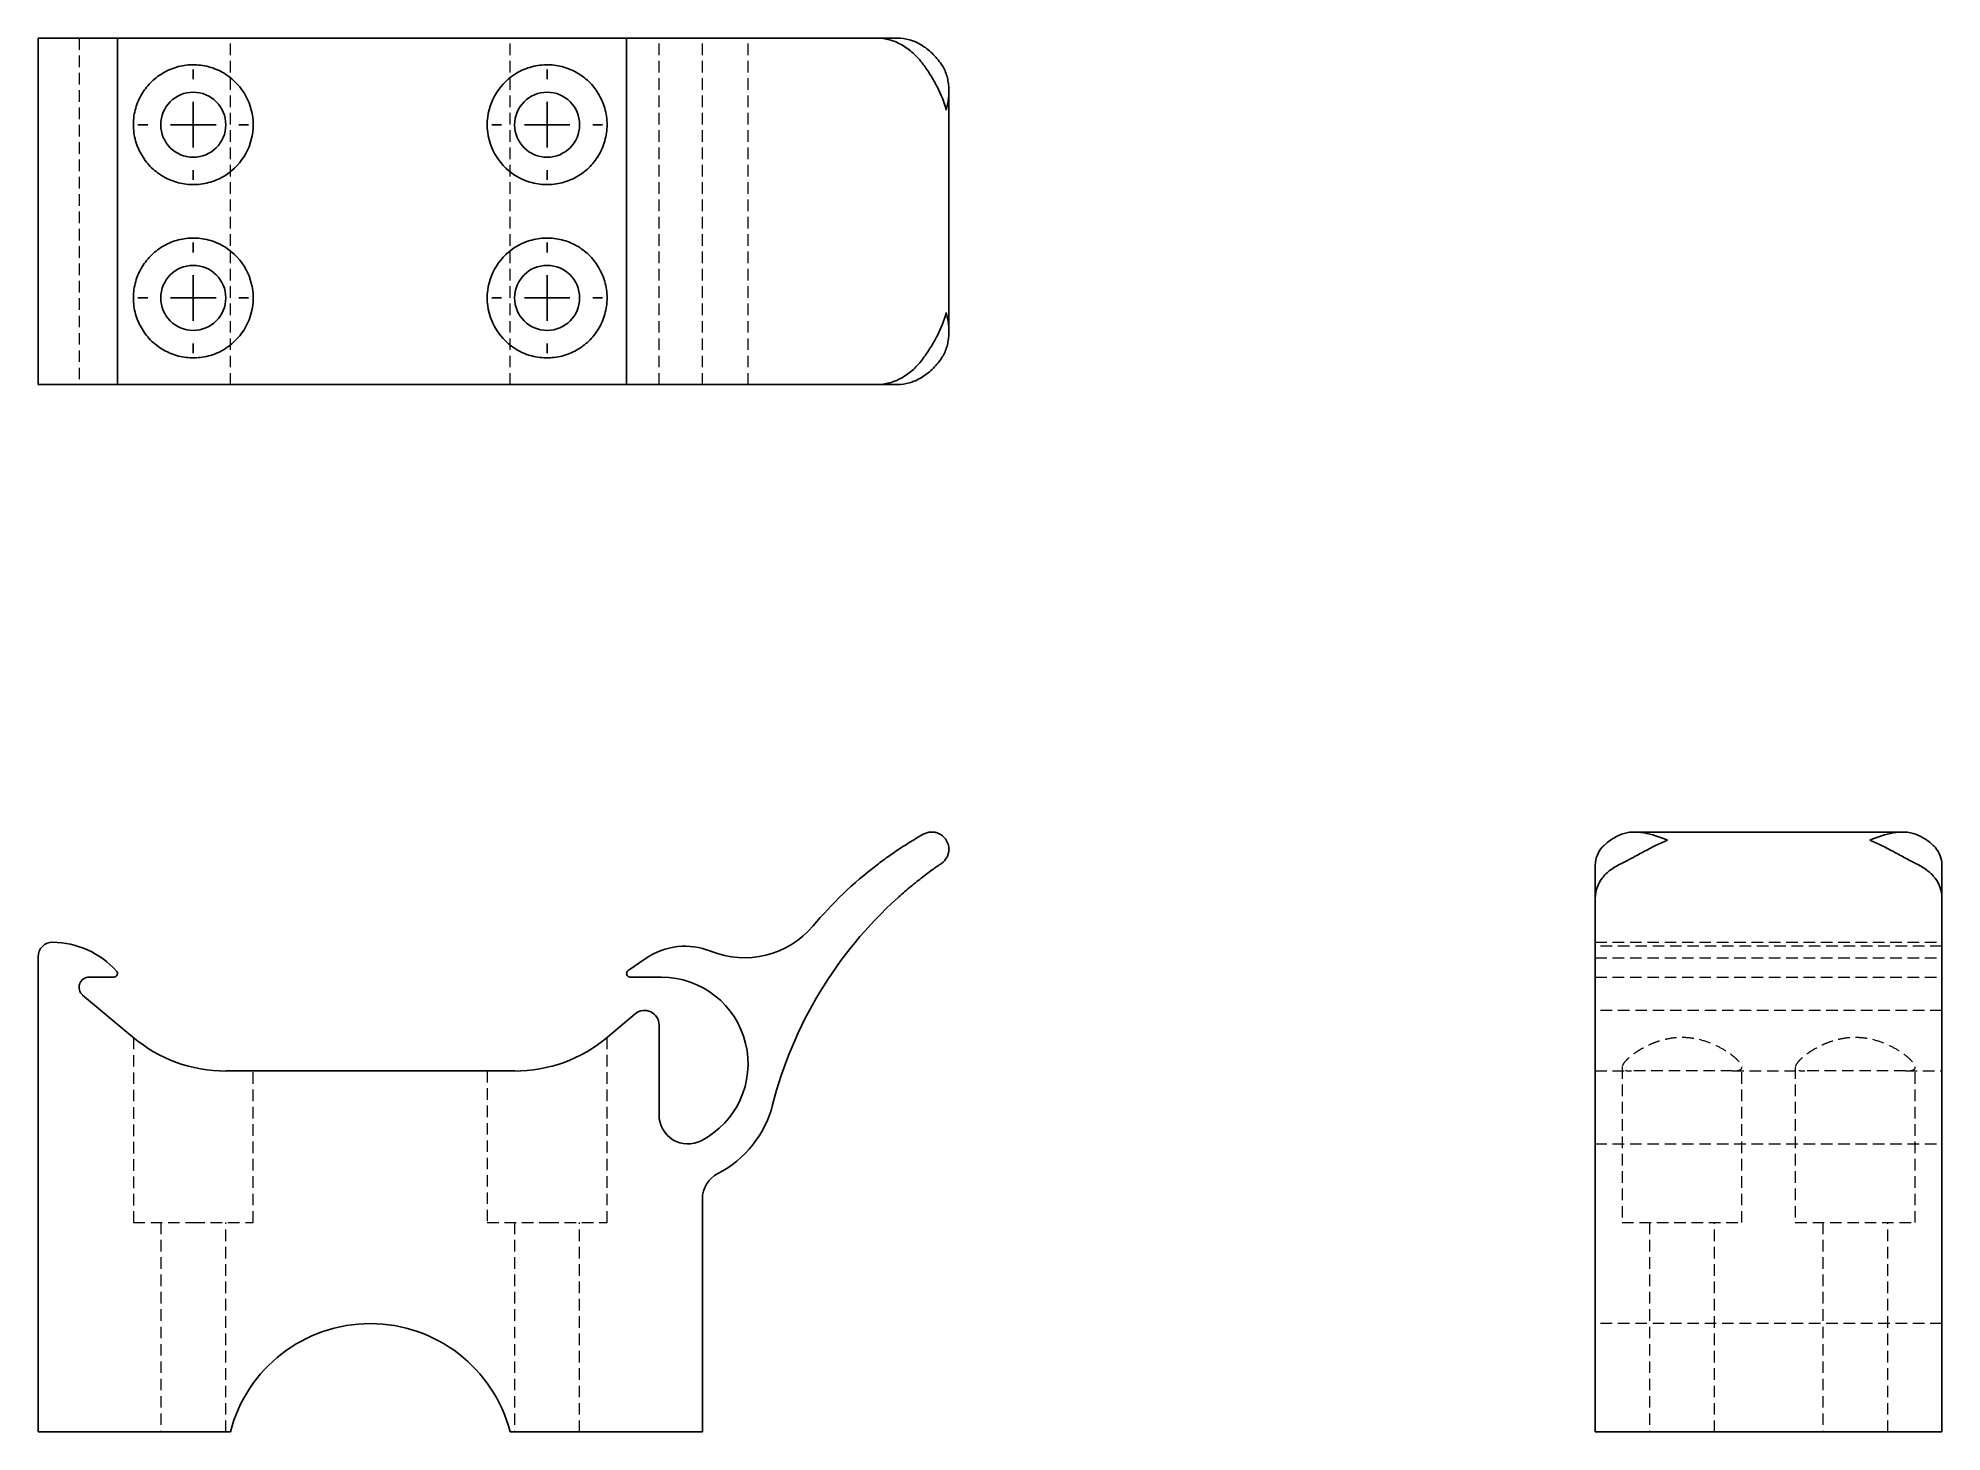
# Model space of a CAD drawing. Header units: millimetres. Extents: x 33 to 242, y 24 to 177.
import ezdxf

# ---------------------------------------------------------------- set-up
doc = ezdxf.new("R2010")
doc.units = ezdxf.units.MM
doc.linetypes.add('HIDDEN', pattern=[1.905, 1.27, -0.635])
doc.layers.add('10', color=7, linetype='Continuous')

# ---------------------------------------------------------------- blocks, each defined once
blk = doc.blocks.new('SW_CENTERMARKSYMBOL_0')
at = {"layer": '10', "color": 0}
for p, q in [((0, 5), (0, 6.07)), ((0, 0), (0, 2.5)), ((-5, 0), (-6.07, 0)), ((0, 0), (-2.5, 0)), ((0, 0), (0, -2.5)), ((0, 0), (2.5, 0)), ((5, 0), (6.07, 0)), ((0, -5), (0, -6.07))]:
    blk.add_line(p, q, dxfattribs=at)
blk = doc.blocks.new('SW_CENTERMARKSYMBOL_1')
at = {"layer": '10', "color": 0}
for p, q in [((0, 5), (0, 6.07)), ((0, 0), (0, 2.5)), ((-5, 0), (-6.07, 0)), ((0, 0), (-2.5, 0)), ((0, 0), (0, -2.5)), ((0, 0), (2.5, 0)), ((5, 0), (6.07, 0)), ((0, -5), (0, -6.07))]:
    blk.add_line(p, q, dxfattribs=at)
blk = doc.blocks.new('SW_CENTERMARKSYMBOL_2')
at = {"layer": '10', "color": 0}
for p, q in [((0, 5), (0, 6.07)), ((0, 0), (0, 2.5)), ((-5, 0), (-6.07, 0)), ((0, 0), (-2.5, 0)), ((0, 0), (0, -2.5)), ((0, 0), (2.5, 0)), ((5, 0), (6.07, 0)), ((0, -5), (0, -6.07))]:
    blk.add_line(p, q, dxfattribs=at)
blk = doc.blocks.new('SW_CENTERMARKSYMBOL_3')
at = {"layer": '10', "color": 0}
for p, q in [((0, 5), (0, 6.07)), ((0, 0), (0, 2.5)), ((-5, 0), (-6.07, 0)), ((0, 0), (-2.5, 0)), ((0, 0), (0, -2.5)), ((0, 0), (2.5, 0)), ((5, 0), (6.07, 0)), ((0, -5), (0, -6.07))]:
    blk.add_line(p, q, dxfattribs=at)

msp = doc.modelspace()

# ---------------------------------------------------------------- linework, layer by layer
at = {"color": 7, "linetype": 'Continuous', "lineweight": 25}
for p, q in [((33, 138.97), (33, 177.02)), ((34.6, 177.02), (33, 177.02)), ((41.62, 177.02), (34.6, 177.02)), ((41.72, 177.02), (41.62, 177.02)), ((41.72, 138.97), (41.72, 177.02)), ((41.72, 177.02), (43.42, 177.02)), ((43.42, 177.02), (53.61, 177.02)), ((53.61, 177.02), (85.32, 177.02)), ((95.51, 177.02), (85.32, 177.02)), ((97.61, 177.02), (95.51, 177.02)), ((97.61, 177.02), (97.61, 138.97)), ((97.61, 177.02), (97.78, 177.02)), ((97.78, 177.02), (99.75, 177.02)), ((99.75, 177.02), (106.84, 177.02)), ((106.84, 177.02), (118.09, 177.02)), ((118.09, 177.02), (125.08, 177.02)), ((125.08, 177.02), (127.35, 177.02)), ((133, 144.79), (133, 171.2)), ((34.6, 138.97), (33, 138.97)), ((41.62, 138.97), (34.6, 138.97)), ((41.72, 138.97), (41.62, 138.97)), ((41.72, 138.97), (43.42, 138.97)), ((43.42, 138.97), (53.61, 138.97)), ((53.61, 138.97), (85.32, 138.97)), ((95.51, 138.97), (85.32, 138.97)), ((97.61, 138.97), (95.51, 138.97)), ((97.61, 138.97), (97.78, 138.97)), ((97.78, 138.97), (99.75, 138.97)), ((99.75, 138.97), (106.84, 138.97)), ((106.84, 138.97), (118.09, 138.97)), ((118.09, 138.97), (125.08, 138.97)), ((125.08, 138.97), (127.35, 138.97)), ((237.74, 89.84), (208.26, 89.84)), ((203.97, 86.21), (203.97, 82.58)), ((242.02, 86.21), (242.02, 82.58)), ((203.97, 59.87), (203.97, 82.58)), ((242.02, 59.87), (242.02, 82.58)), ((33, 76.15), (33, 23.96)), ((97.78, 74.63), (99.75, 75.98)), ((38.61, 73.9), (41.32, 73.9)), ((101.44, 73.9), (98.01, 73.9)), ((37.89, 71.94), (43.42, 67.31)), ((98.57, 69.87), (95.51, 67.31)), ((101.18, 68.66), (101.18, 58.75)), ((53.61, 63.6), (85.32, 63.6)), ((203.97, 52.34), (203.97, 59.87)), ((242.02, 52.34), (242.02, 59.87)), ((203.97, 49.53), (203.97, 52.34)), ((242.02, 49.53), (242.02, 52.34)), ((105.93, 23.96), (105.93, 49.53)), ((203.97, 23.96), (203.97, 49.53)), ((242.02, 23.96), (242.02, 49.53)), ((33, 23.96), (54.12, 23.96)), ((84.82, 23.96), (105.93, 23.96)), ((203.97, 23.96), (242.02, 23.96))]:
    msp.add_line(p, q, dxfattribs=at)
at = {"color": 7, "linetype": 'HIDDEN', "lineweight": 18}
for p, q in [((37.5, 177.02), (37.5, 138.97)), ((54.12, 138.97), (54.12, 177.02)), ((84.82, 138.97), (84.82, 177.02)), ((101.18, 138.97), (101.18, 177.02)), ((105.93, 138.97), (105.93, 177.02)), ((110.96, 138.97), (110.96, 177.02)), ((203.97, 77.74), (242.02, 77.74)), ((242.02, 77.31), (203.97, 77.31)), ((203.97, 76.03), (242.02, 76.03)), ((203.97, 73.9), (242.02, 73.9)), ((242.02, 70.25), (203.97, 70.25)), ((43.46, 67.25), (43.46, 46.95)), ((95.47, 46.95), (95.47, 67.25)), ((56.62, 46.95), (56.62, 63.6)), ((82.31, 63.6), (82.31, 46.95)), ((203.97, 63.6), (207.96, 63.6)), ((206.91, 64.01), (206.91, 46.95)), ((219.01, 63.6), (207.96, 63.6)), ((219.01, 63.6), (226.98, 63.6)), ((220.07, 46.95), (220.07, 64.01)), ((225.93, 64.01), (225.93, 46.95)), ((238.04, 63.6), (226.98, 63.6)), ((238.04, 63.6), (242.02, 63.6)), ((239.09, 46.95), (239.09, 64.01)), ((203.97, 55.58), (242.02, 55.58)), ((43.46, 46.95), (50.04, 46.95)), ((46.48, 46.95), (46.48, 23.96)), ((50.04, 46.95), (56.62, 46.95)), ((53.61, 23.96), (53.61, 46.95)), ((82.31, 46.95), (88.89, 46.95)), ((85.32, 46.95), (85.32, 23.96)), ((88.89, 46.95), (95.47, 46.95)), ((92.46, 23.96), (92.46, 46.95)), ((206.91, 46.95), (220.07, 46.95)), ((209.92, 46.95), (209.92, 23.96)), ((217.05, 23.96), (217.05, 46.95)), ((225.93, 46.95), (239.09, 46.95)), ((228.94, 46.95), (228.94, 23.96)), ((236.08, 23.96), (236.08, 46.95)), ((242.02, 35.85), (203.97, 35.85))]:
    msp.add_line(p, q, dxfattribs=at)
at = {"color": 7, "linetype": 'Continuous', "lineweight": 25}
for centre in [(50.04, 167.51), (88.89, 167.51), (50.04, 148.49), (88.89, 148.49)]:
    msp.add_circle(centre, 3.57, dxfattribs=at)
for centre, radius, start, end in [((50.04, 167.51), 6.58, 302.8314, 57.1686), ((88.89, 167.51), 6.58, 122.8314, 237.1686), ((50.04, 148.49), 6.58, 302.8314, 57.1686), ((88.89, 148.49), 6.58, 122.8314, 237.1686), ((152.26, 50.75), 44.68, 127.4782, 139.8843), ((158.24, 48.43), 46.05, 132.1288, 165.6077), ((110.55, 85.89), 9.86, 247.9195, 319.8843), ((34.59, 76.15), 1.59, 89.5901, 180), ((34.53, 68.22), 9.51, 41.8107, 89.5901), ((104.02, 69.78), 7.52, 67.9195, 124.5326), ((38.61, 72.79), 1.11, 90, 230), ((41.32, 74.3), 0.396, 270, 41.8107), ((98.01, 74.3), 0.396, 124.5326, 270), ((101.44, 64.39), 9.51, 297.2741, 90), ((99.59, 68.66), 1.59, 360, 130), ((53.61, 79.45), 15.86, 230, 270), ((85.32, 79.45), 15.86, 270, 310), ((104.35, 58.75), 3.17, 180, 297.2741), ((102.23, 62.8), 11.78, 297.3822, 345.6077), ((109.1, 49.53), 3.17, 117.3822, 180), ((69.47, 20), 15.86, 14.4775, 165.5225)]:
    msp.add_arc(centre, radius, start, end, dxfattribs=at)
for points, knots in [([(125.08, 177.02), (125.54, 177.02), (126.01, 176.96), (126.93, 176.71), (127.4, 176.52), (128.28, 176.02), (128.69, 175.72), (129.49, 175), (129.85, 174.59), (130.18, 174.14)], [0, 0, 0, 0, 0.25, 0.25, 0.5, 0.5, 0.75, 0.75, 1, 1, 1, 1]), ([(127.35, 177.02), (127.79, 177.02), (128.23, 176.96), (129.1, 176.71), (129.54, 176.52), (130.37, 176.03), (130.77, 175.72), (131.52, 175), (131.87, 174.59), (132.18, 174.14)], [0, 0, 0, 0, 0.25, 0.25, 0.5, 0.5, 0.75, 0.75, 1, 1, 1, 1]), ([(53.61, 173.04), (53.09, 173.38), (52.54, 173.63), (51.66, 173.9), (51.36, 173.97), (50.77, 174.06), (50.47, 174.08), (49.86, 174.1), (49.57, 174.08), (48.98, 174.01), (48.7, 173.96), (48.14, 173.82), (47.86, 173.73), (47.33, 173.51), (47.07, 173.39), (46.58, 173.11), (46.35, 172.96), (45.89, 172.62), (45.68, 172.44), (45.07, 171.86), (44.72, 171.42), (44.12, 170.43), (43.88, 169.9), (43.64, 169.03), (43.57, 168.73), (43.49, 168.14), (43.47, 167.83), (43.46, 167.22), (43.48, 166.91), (43.57, 166.31), (43.63, 166.02), (43.79, 165.44), (43.89, 165.15), (44.13, 164.62), (44.26, 164.36), (44.56, 163.87), (44.72, 163.63), (45.08, 163.19), (45.27, 162.98), (45.67, 162.59), (45.89, 162.4), (46.34, 162.07), (46.57, 161.91), (47.07, 161.64), (47.32, 161.52), (47.85, 161.3), (48.13, 161.21), (48.69, 161.07), (48.98, 161.01), (49.56, 160.94), (49.86, 160.93), (50.76, 160.94), (51.36, 161.04), (52.24, 161.3), (52.53, 161.41), (53.08, 161.67), (53.35, 161.82), (53.61, 161.98)], [0, 0, 0, 0, 0.0625, 0.0625, 0.09375, 0.09375, 0.125, 0.125, 0.15625, 0.15625, 0.1875, 0.1875, 0.21875, 0.21875, 0.25, 0.25, 0.28125, 0.28125, 0.3125, 0.3125, 0.375, 0.375, 0.4375, 0.4375, 0.46875, 0.46875, 0.5, 0.5, 0.53125, 0.53125, 0.5625, 0.5625, 0.59375, 0.59375, 0.625, 0.625, 0.65625, 0.65625, 0.6875, 0.6875, 0.71875, 0.71875, 0.75, 0.75, 0.78125, 0.78125, 0.8125, 0.8125, 0.84375, 0.84375, 0.875, 0.875, 0.9375, 0.9375, 0.96875, 0.96875, 1, 1, 1, 1]), ([(85.32, 173.04), (85.84, 173.38), (86.39, 173.63), (87.27, 173.9), (87.57, 173.97), (88.17, 174.06), (88.47, 174.08), (89.07, 174.1), (89.37, 174.08), (89.95, 174.01), (90.23, 173.96), (90.8, 173.82), (91.07, 173.73), (91.6, 173.51), (91.86, 173.39), (92.35, 173.11), (92.59, 172.96), (93.04, 172.62), (93.26, 172.44), (93.86, 171.86), (94.21, 171.42), (94.81, 170.43), (95.05, 169.9), (95.3, 169.03), (95.36, 168.73), (95.45, 168.14), (95.47, 167.83), (95.47, 167.22), (95.45, 166.91), (95.37, 166.31), (95.3, 166.02), (95.14, 165.44), (95.04, 165.15), (94.81, 164.62), (94.67, 164.36), (94.37, 163.87), (94.21, 163.63), (93.86, 163.19), (93.67, 162.98), (93.26, 162.59), (93.05, 162.4), (92.59, 162.07), (92.36, 161.91), (91.87, 161.64), (91.61, 161.52), (91.08, 161.3), (90.81, 161.21), (90.24, 161.07), (89.96, 161.01), (89.37, 160.94), (89.07, 160.93), (88.17, 160.94), (87.58, 161.04), (86.7, 161.3), (86.41, 161.41), (85.85, 161.67), (85.58, 161.82), (85.32, 161.98)], [0, 0, 0, 0, 0.0625, 0.0625, 0.09375, 0.09375, 0.125, 0.125, 0.15625, 0.15625, 0.1875, 0.1875, 0.21875, 0.21875, 0.25, 0.25, 0.28125, 0.28125, 0.3125, 0.3125, 0.375, 0.375, 0.4375, 0.4375, 0.46875, 0.46875, 0.5, 0.5, 0.53125, 0.53125, 0.5625, 0.5625, 0.59375, 0.59375, 0.625, 0.625, 0.65625, 0.65625, 0.6875, 0.6875, 0.71875, 0.71875, 0.75, 0.75, 0.78125, 0.78125, 0.8125, 0.8125, 0.84375, 0.84375, 0.875, 0.875, 0.9375, 0.9375, 0.96875, 0.96875, 1, 1, 1, 1]), ([(130.18, 174.14), (130.45, 173.76), (130.72, 173.37), (131.11, 172.75), (131.23, 172.54), (131.47, 172.12), (131.59, 171.91), (132.14, 170.85), (132.49, 169.97), (132.71, 169.1)], [0, 0, 0, 0, 0.25, 0.25, 0.375, 0.375, 0.5, 0.5, 1, 1, 1, 1]), ([(132.18, 174.14), (132.44, 173.76), (132.62, 173.37), (132.81, 172.75), (132.86, 172.54), (132.94, 172.12), (132.97, 171.91), (133.04, 170.85), (132.94, 169.97), (132.71, 169.1)], [0, 0, 0, 0, 0.25, 0.25, 0.375, 0.375, 0.5, 0.5, 1, 1, 1, 1]), ([(53.61, 154.01), (53.09, 154.35), (52.54, 154.6), (51.66, 154.87), (51.36, 154.94), (50.77, 155.03), (50.47, 155.06), (49.86, 155.07), (49.57, 155.05), (48.98, 154.99), (48.7, 154.93), (48.14, 154.79), (47.86, 154.7), (47.33, 154.49), (47.07, 154.36), (46.58, 154.09), (46.35, 153.94), (45.89, 153.6), (45.68, 153.42), (45.07, 152.83), (44.72, 152.39), (44.12, 151.4), (43.88, 150.87), (43.64, 150.01), (43.57, 149.71), (43.49, 149.11), (43.47, 148.81), (43.46, 148.2), (43.48, 147.89), (43.57, 147.28), (43.63, 146.99), (43.79, 146.41), (43.89, 146.13), (44.13, 145.59), (44.26, 145.33), (44.56, 144.84), (44.72, 144.6), (45.08, 144.16), (45.27, 143.95), (45.67, 143.56), (45.89, 143.38), (46.34, 143.04), (46.57, 142.89), (47.07, 142.61), (47.32, 142.49), (47.85, 142.28), (48.13, 142.18), (48.69, 142.04), (48.98, 141.99), (49.56, 141.92), (49.86, 141.9), (50.76, 141.92), (51.36, 142.01), (52.24, 142.27), (52.53, 142.38), (53.08, 142.64), (53.35, 142.79), (53.61, 142.96)], [0, 0, 0, 0, 0.0625, 0.0625, 0.09375, 0.09375, 0.125, 0.125, 0.15625, 0.15625, 0.1875, 0.1875, 0.21875, 0.21875, 0.25, 0.25, 0.28125, 0.28125, 0.3125, 0.3125, 0.375, 0.375, 0.4375, 0.4375, 0.46875, 0.46875, 0.5, 0.5, 0.53125, 0.53125, 0.5625, 0.5625, 0.59375, 0.59375, 0.625, 0.625, 0.65625, 0.65625, 0.6875, 0.6875, 0.71875, 0.71875, 0.75, 0.75, 0.78125, 0.78125, 0.8125, 0.8125, 0.84375, 0.84375, 0.875, 0.875, 0.9375, 0.9375, 0.96875, 0.96875, 1, 1, 1, 1]), ([(85.32, 154.01), (85.84, 154.35), (86.39, 154.6), (87.27, 154.87), (87.57, 154.94), (88.17, 155.03), (88.47, 155.06), (89.07, 155.07), (89.37, 155.05), (89.95, 154.99), (90.23, 154.93), (90.8, 154.79), (91.07, 154.7), (91.6, 154.49), (91.86, 154.36), (92.35, 154.09), (92.59, 153.94), (93.04, 153.6), (93.26, 153.42), (93.86, 152.83), (94.21, 152.39), (94.81, 151.4), (95.05, 150.87), (95.3, 150.01), (95.36, 149.71), (95.45, 149.11), (95.47, 148.81), (95.47, 148.2), (95.45, 147.89), (95.37, 147.28), (95.3, 146.99), (95.14, 146.41), (95.04, 146.13), (94.81, 145.59), (94.67, 145.33), (94.37, 144.84), (94.21, 144.6), (93.86, 144.16), (93.67, 143.95), (93.26, 143.56), (93.05, 143.38), (92.59, 143.04), (92.36, 142.89), (91.87, 142.61), (91.61, 142.49), (91.08, 142.28), (90.81, 142.18), (90.24, 142.04), (89.96, 141.99), (89.37, 141.92), (89.07, 141.9), (88.17, 141.92), (87.58, 142.01), (86.7, 142.27), (86.41, 142.38), (85.85, 142.64), (85.58, 142.79), (85.32, 142.96)], [0, 0, 0, 0, 0.0625, 0.0625, 0.09375, 0.09375, 0.125, 0.125, 0.15625, 0.15625, 0.1875, 0.1875, 0.21875, 0.21875, 0.25, 0.25, 0.28125, 0.28125, 0.3125, 0.3125, 0.375, 0.375, 0.4375, 0.4375, 0.46875, 0.46875, 0.5, 0.5, 0.53125, 0.53125, 0.5625, 0.5625, 0.59375, 0.59375, 0.625, 0.625, 0.65625, 0.65625, 0.6875, 0.6875, 0.71875, 0.71875, 0.75, 0.75, 0.78125, 0.78125, 0.8125, 0.8125, 0.84375, 0.84375, 0.875, 0.875, 0.9375, 0.9375, 0.96875, 0.96875, 1, 1, 1, 1]), ([(130.18, 141.86), (130.45, 142.24), (130.72, 142.63), (131.11, 143.25), (131.23, 143.46), (131.47, 143.88), (131.59, 144.09), (132.14, 145.15), (132.49, 146.03), (132.71, 146.9)], [0, 0, 0, 0, 0.25, 0.25, 0.375, 0.375, 0.5, 0.5, 1, 1, 1, 1]), ([(132.18, 141.86), (132.44, 142.24), (132.62, 142.63), (132.81, 143.25), (132.86, 143.46), (132.94, 143.88), (132.97, 144.09), (133.04, 145.15), (132.94, 146.03), (132.71, 146.9)], [0, 0, 0, 0, 0.25, 0.25, 0.375, 0.375, 0.5, 0.5, 1, 1, 1, 1]), ([(130.18, 141.86), (129.85, 141.4), (129.49, 141), (128.71, 140.29), (128.28, 139.98), (127.4, 139.48), (126.95, 139.29), (126.01, 139.04), (125.54, 138.97), (125.08, 138.97)], [0, 0, 0, 0, 0.25, 0.25, 0.5, 0.5, 0.75, 0.75, 1, 1, 1, 1]), ([(132.18, 141.86), (131.87, 141.4), (131.53, 141), (130.78, 140.28), (130.37, 139.97), (129.54, 139.48), (129.11, 139.29), (128.23, 139.04), (127.79, 138.97), (127.35, 138.97)], [0, 0, 0, 0, 0.25, 0.25, 0.5, 0.5, 0.75, 0.75, 1, 1, 1, 1]), ([(130.18, 89.59), (129.85, 89.41), (129.49, 89.2), (128.71, 88.72), (128.28, 88.45), (127.4, 87.88), (126.95, 87.57), (126.01, 86.91), (125.54, 86.57), (125.08, 86.21)], [0, 0, 0, 0, 0.25, 0.25, 0.5, 0.5, 0.75, 0.75, 1, 1, 1, 1]), ([(130.18, 89.59), (130.45, 89.75), (130.72, 89.82), (131.11, 89.84), (131.23, 89.84), (131.47, 89.81), (131.59, 89.78), (132.14, 89.6), (132.49, 89.31), (132.71, 88.95)], [0, 0, 0, 0, 0.25, 0.25, 0.375, 0.375, 0.5, 0.5, 1, 1, 1, 1]), ([(132.18, 86.39), (132.44, 86.57), (132.62, 86.78), (132.81, 87.12), (132.86, 87.24), (132.94, 87.46), (132.97, 87.58), (133.04, 88.15), (132.94, 88.59), (132.71, 88.95)], [0, 0, 0, 0, 0.25, 0.25, 0.375, 0.375, 0.5, 0.5, 1, 1, 1, 1]), ([(206.86, 89.59), (206.4, 89.41), (206, 89.2), (205.29, 88.72), (204.98, 88.45), (204.48, 87.88), (204.29, 87.57), (204.04, 86.91), (203.97, 86.57), (203.97, 86.21)], [0, 0, 0, 0, 0.25, 0.25, 0.5, 0.5, 0.75, 0.75, 1, 1, 1, 1]), ([(206.86, 89.59), (207.24, 89.75), (207.63, 89.82), (208.25, 89.84), (208.46, 89.84), (208.88, 89.81), (209.09, 89.78), (210.15, 89.6), (211.03, 89.31), (211.9, 88.95)], [0, 0, 0, 0, 0.25, 0.25, 0.375, 0.375, 0.5, 0.5, 1, 1, 1, 1]), ([(206.86, 86.39), (207.24, 86.57), (207.63, 86.78), (208.25, 87.12), (208.46, 87.24), (208.88, 87.46), (209.09, 87.58), (210.15, 88.15), (211.03, 88.59), (211.9, 88.95)], [0, 0, 0, 0, 0.25, 0.25, 0.375, 0.375, 0.5, 0.5, 1, 1, 1, 1]), ([(239.14, 89.59), (238.76, 89.75), (238.37, 89.82), (237.75, 89.84), (237.54, 89.84), (237.12, 89.81), (236.91, 89.78), (235.85, 89.6), (234.97, 89.31), (234.1, 88.95)], [0, 0, 0, 0, 0.25, 0.25, 0.375, 0.375, 0.5, 0.5, 1, 1, 1, 1]), ([(239.14, 86.39), (238.76, 86.57), (238.37, 86.78), (237.75, 87.12), (237.54, 87.24), (237.12, 87.46), (236.91, 87.58), (235.85, 88.15), (234.97, 88.59), (234.1, 88.95)], [0, 0, 0, 0, 0.25, 0.25, 0.375, 0.375, 0.5, 0.5, 1, 1, 1, 1]), ([(242.02, 86.21), (242.02, 86.57), (241.96, 86.91), (241.71, 87.56), (241.52, 87.88), (241.02, 88.45), (240.72, 88.71), (240, 89.2), (239.59, 89.41), (239.14, 89.59)], [0, 0, 0, 0, 0.25, 0.25, 0.5, 0.5, 0.75, 0.75, 1, 1, 1, 1]), ([(132.18, 86.39), (131.87, 86.18), (131.53, 85.94), (130.78, 85.4), (130.37, 85.09), (129.54, 84.44), (129.11, 84.1), (128.23, 83.36), (127.79, 82.97), (127.35, 82.58)], [0, 0, 0, 0, 0.25, 0.25, 0.5, 0.5, 0.75, 0.75, 1, 1, 1, 1]), ([(206.86, 86.39), (206.4, 86.18), (206, 85.94), (205.28, 85.4), (204.97, 85.09), (204.48, 84.44), (204.29, 84.1), (204.04, 83.36), (203.97, 82.97), (203.97, 82.58)], [0, 0, 0, 0, 0.25, 0.25, 0.5, 0.5, 0.75, 0.75, 1, 1, 1, 1]), ([(242.02, 82.58), (242.02, 82.97), (241.96, 83.35), (241.71, 84.08), (241.52, 84.44), (241.03, 85.09), (240.72, 85.39), (240, 85.93), (239.59, 86.18), (239.14, 86.39)], [0, 0, 0, 0, 0.25, 0.25, 0.5, 0.5, 0.75, 0.75, 1, 1, 1, 1])]:
    msp.add_open_spline(points, degree=3, knots=knots, dxfattribs=at)
at = {"color": 7, "linetype": 'HIDDEN', "lineweight": 18}
for points in [[(219.01, 63.6), (219.35, 63.6), (219.6, 63.62), (219.87, 63.72), (219.94, 63.76), (220.03, 63.85), (220.06, 63.91), (220.07, 64.04), (220.05, 64.12), (219.99, 64.29), (219.93, 64.38), (219.79, 64.57), (219.7, 64.68), (219.49, 64.89), (219.36, 65.01), (219.09, 65.24), (218.94, 65.36), (218.6, 65.6), (218.42, 65.72), (217.83, 66.09), (217.39, 66.32), (216.4, 66.75), (215.87, 66.93), (215.01, 67.13), (214.71, 67.18), (214.11, 67.25), (213.81, 67.27), (213.2, 67.27), (212.89, 67.25), (212.28, 67.19), (211.99, 67.13), (211.41, 67), (211.13, 66.92), (210.59, 66.75), (210.33, 66.65), (209.84, 66.44), (209.6, 66.32), (209.16, 66.09), (208.95, 65.97), (208.56, 65.73), (208.38, 65.61), (208.04, 65.36), (207.89, 65.24), (207.61, 65.01), (207.49, 64.9), (207.28, 64.68), (207.18, 64.57), (207.04, 64.38), (206.99, 64.29), (206.92, 64.12), (206.9, 64.05), (206.92, 63.84), (207.01, 63.75), (207.27, 63.66), (207.38, 63.63), (207.64, 63.61), (207.79, 63.6), (207.96, 63.6)], [(238.04, 63.6), (238.38, 63.6), (238.63, 63.62), (238.9, 63.72), (238.97, 63.76), (239.06, 63.85), (239.08, 63.91), (239.1, 64.04), (239.08, 64.12), (239.01, 64.29), (238.96, 64.38), (238.82, 64.57), (238.73, 64.68), (238.51, 64.89), (238.39, 65.01), (238.11, 65.24), (237.96, 65.36), (237.62, 65.6), (237.44, 65.72), (236.86, 66.09), (236.42, 66.32), (235.43, 66.75), (234.9, 66.93), (234.03, 67.13), (233.73, 67.18), (233.14, 67.25), (232.83, 67.27), (232.22, 67.27), (231.91, 67.25), (231.31, 67.19), (231.02, 67.13), (230.44, 67), (230.15, 66.92), (229.62, 66.75), (229.36, 66.65), (228.87, 66.44), (228.63, 66.32), (228.19, 66.09), (227.98, 65.97), (227.59, 65.73), (227.4, 65.61), (227.07, 65.36), (226.91, 65.24), (226.64, 65.01), (226.52, 64.9), (226.3, 64.68), (226.21, 64.57), (226.07, 64.38), (226.01, 64.29), (225.94, 64.12), (225.93, 64.05), (225.94, 63.84), (226.04, 63.75), (226.3, 63.66), (226.41, 63.63), (226.67, 63.61), (226.82, 63.6), (226.98, 63.6)]]:
    msp.add_open_spline(points, degree=3, knots=[0, 0, 0, 0, 0.0625, 0.0625, 0.09375, 0.09375, 0.125, 0.125, 0.15625, 0.15625, 0.1875, 0.1875, 0.21875, 0.21875, 0.25, 0.25, 0.28125, 0.28125, 0.3125, 0.3125, 0.375, 0.375, 0.4375, 0.4375, 0.46875, 0.46875, 0.5, 0.5, 0.53125, 0.53125, 0.5625, 0.5625, 0.59375, 0.59375, 0.625, 0.625, 0.65625, 0.65625, 0.6875, 0.6875, 0.71875, 0.71875, 0.75, 0.75, 0.78125, 0.78125, 0.8125, 0.8125, 0.84375, 0.84375, 0.875, 0.875, 0.9375, 0.9375, 0.96875, 0.96875, 1, 1, 1, 1], dxfattribs=at)

# ---------------------------------------------------------------- block references
at = {"layer": '10'}
for name, p in [('SW_CENTERMARKSYMBOL_3', (50.04, 167.51)), ('SW_CENTERMARKSYMBOL_0', (88.89, 167.51)), ('SW_CENTERMARKSYMBOL_2', (50.04, 148.49)), ('SW_CENTERMARKSYMBOL_1', (88.89, 148.49))]:
    msp.add_blockref(name, p, dxfattribs=at)

doc.saveas('drawing.dxf')
